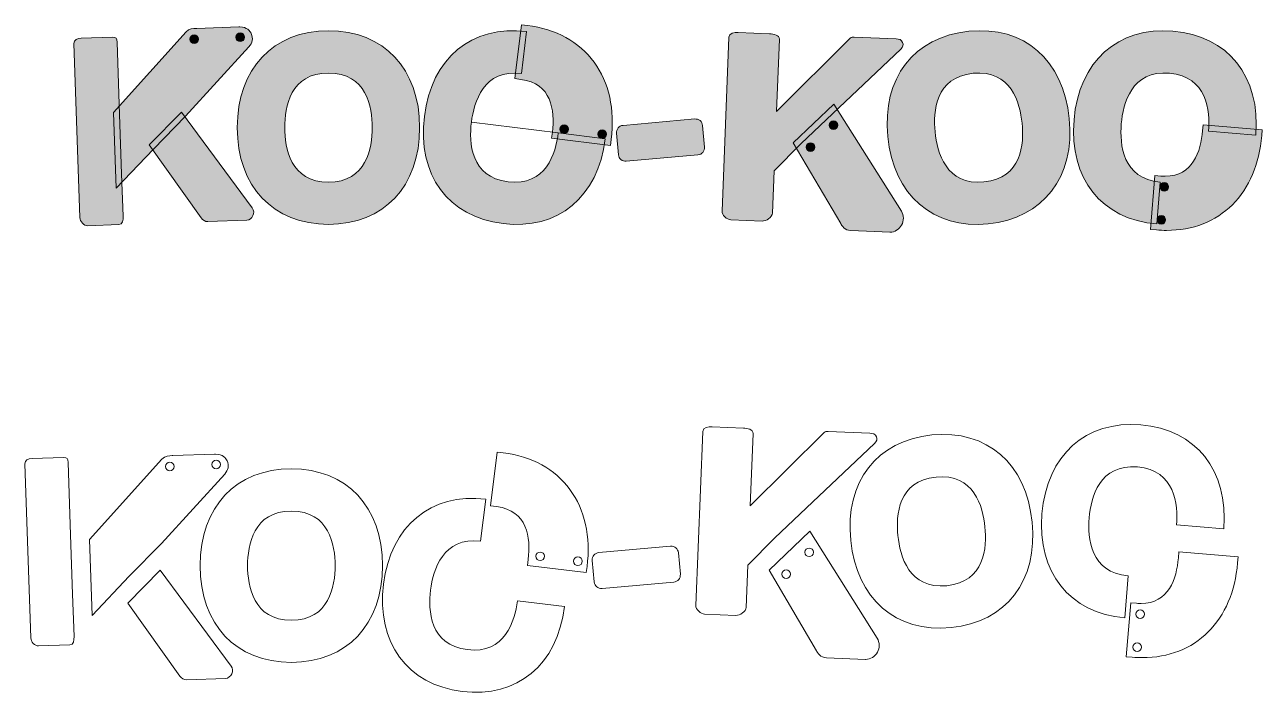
# Model space of a CAD drawing. Header units: inches. Extents: x 26 to 464, y 34 to 272.
import ezdxf

# ---------------------------------------------------------------- set-up
doc = ezdxf.new("R2010")
doc.units = ezdxf.units.IN
doc.header["$MEASUREMENT"] = 0
doc.layers.add('Layer 1', color=7, linetype='Continuous')

# ---------------------------------------------------------------- blocks, each defined once
blk = doc.blocks.new('block 10')
at = {"layer": 'Layer 1', "true_color": 0x795f48}
h = blk.add_hatch(color=37, dxfattribs=at)
h.dxf.hatch_style = 2
edge = h.paths.add_edge_path()
edge.add_spline(control_points=[(-548.65, 236.54), (-548.65, 237.38), (-549.34, 238.07), (-550.18, 238.07), (-551.02, 238.07), (-551.71, 237.38), (-551.71, 236.54), (-551.71, 235.7), (-551.02, 235.02), (-550.18, 235.02), (-549.34, 235.02), (-548.65, 235.7), (-548.65, 236.54)], knot_values=[0, 0, 0, 0, 1, 1, 1, 2, 2, 2, 3, 3, 3, 4, 4, 4, 4], degree=3, periodic=0)
h = blk.add_hatch(color=37, dxfattribs=at)
h.dxf.hatch_style = 2
edge = h.paths.add_edge_path()
edge.add_spline(control_points=[(-532.3, 237.23), (-532.3, 238.07), (-532.98, 238.75), (-533.82, 238.75), (-534.67, 238.75), (-535.35, 238.07), (-535.35, 237.23), (-535.35, 236.38), (-534.67, 235.7), (-533.82, 235.7), (-532.98, 235.7), (-532.3, 236.38), (-532.3, 237.23)], knot_values=[0, 0, 0, 0, 1, 1, 1, 2, 2, 2, 3, 3, 3, 4, 4, 4, 4], degree=3, periodic=0)
h = blk.add_hatch(color=37, dxfattribs=at)
h.dxf.hatch_style = 2
edge = h.paths.add_edge_path()
edge.add_spline(control_points=[(-417.65, 204.77), (-417.65, 205.61), (-418.33, 206.3), (-419.17, 206.3), (-420.01, 206.3), (-420.7, 205.61), (-420.7, 204.77), (-420.7, 203.93), (-420.01, 203.25), (-419.17, 203.25), (-418.33, 203.25), (-417.65, 203.93), (-417.65, 204.77)], knot_values=[0, 0, 0, 0, 1, 1, 1, 2, 2, 2, 3, 3, 3, 4, 4, 4, 4], degree=3, periodic=0)
h = blk.add_hatch(color=37, dxfattribs=at)
h.dxf.hatch_style = 2
edge = h.paths.add_edge_path()
edge.add_spline(control_points=[(-322.4, 206.18), (-322.4, 207.03), (-323.08, 207.71), (-323.92, 207.71), (-324.76, 207.71), (-325.45, 207.03), (-325.45, 206.18), (-325.45, 205.34), (-324.76, 204.66), (-323.92, 204.66), (-323.08, 204.66), (-322.4, 205.34), (-322.4, 206.18)], knot_values=[0, 0, 0, 0, 1, 1, 1, 2, 2, 2, 3, 3, 3, 4, 4, 4, 4], degree=3, periodic=0)
h = blk.add_hatch(color=37, dxfattribs=at)
h.dxf.hatch_style = 2
edge = h.paths.add_edge_path()
edge.add_spline(control_points=[(-404.24, 203.01), (-404.24, 203.85), (-404.92, 204.53), (-405.77, 204.53), (-406.61, 204.53), (-407.29, 203.85), (-407.29, 203.01), (-407.29, 202.16), (-406.61, 201.48), (-405.77, 201.48), (-404.92, 201.48), (-404.24, 202.16), (-404.24, 203.01)], knot_values=[0, 0, 0, 0, 1, 1, 1, 2, 2, 2, 3, 3, 3, 4, 4, 4, 4], degree=3, periodic=0)
h = blk.add_hatch(color=37, dxfattribs=at)
h.dxf.hatch_style = 2
edge = h.paths.add_edge_path()
edge.add_spline(control_points=[(-330.51, 198.42), (-330.51, 199.26), (-331.19, 199.95), (-332.04, 199.95), (-332.88, 199.95), (-333.56, 199.26), (-333.56, 198.42), (-333.56, 197.58), (-332.88, 196.9), (-332.04, 196.9), (-331.19, 196.9), (-330.51, 197.58), (-330.51, 198.42)], knot_values=[0, 0, 0, 0, 1, 1, 1, 2, 2, 2, 3, 3, 3, 4, 4, 4, 4], degree=3, periodic=0)
h = blk.add_hatch(color=37, dxfattribs=at)
h.dxf.hatch_style = 2
edge = h.paths.add_edge_path()
edge.add_spline(control_points=[(-205.27, 184.31), (-205.27, 185.15), (-205.96, 185.83), (-206.8, 185.83), (-207.64, 185.83), (-208.32, 185.15), (-208.32, 184.31), (-208.32, 183.47), (-207.64, 182.78), (-206.8, 182.78), (-205.96, 182.78), (-205.27, 183.47), (-205.27, 184.31)], knot_values=[0, 0, 0, 0, 1, 1, 1, 2, 2, 2, 3, 3, 3, 4, 4, 4, 4], degree=3, periodic=0)
h = blk.add_hatch(color=37, dxfattribs=at)
h.dxf.hatch_style = 2
edge = h.paths.add_edge_path()
edge.add_spline(control_points=[(-206.33, 172.67), (-206.33, 173.51), (-207.01, 174.19), (-207.86, 174.19), (-208.7, 174.19), (-209.38, 173.51), (-209.38, 172.67), (-209.38, 171.83), (-208.7, 171.14), (-207.86, 171.14), (-207.01, 171.14), (-206.33, 171.83), (-206.33, 172.67)], knot_values=[0, 0, 0, 0, 1, 1, 1, 2, 2, 2, 3, 3, 3, 4, 4, 4, 4], degree=3, periodic=0)
at = {"layer": 'Layer 1', "lineweight": 0}
for points in [[(-548.65, 236.54), (-548.65, 237.38), (-549.34, 238.07), (-550.18, 238.07), (-551.02, 238.07), (-551.71, 237.38), (-551.71, 236.54), (-551.71, 235.7), (-551.02, 235.02), (-550.18, 235.02), (-549.34, 235.02), (-548.65, 235.7), (-548.65, 236.54)], [(-532.3, 237.23), (-532.3, 238.07), (-532.98, 238.75), (-533.82, 238.75), (-534.67, 238.75), (-535.35, 238.07), (-535.35, 237.23), (-535.35, 236.38), (-534.67, 235.7), (-533.82, 235.7), (-532.98, 235.7), (-532.3, 236.38), (-532.3, 237.23)], [(-417.65, 204.77), (-417.65, 205.61), (-418.33, 206.3), (-419.17, 206.3), (-420.01, 206.3), (-420.7, 205.61), (-420.7, 204.77), (-420.7, 203.93), (-420.01, 203.25), (-419.17, 203.25), (-418.33, 203.25), (-417.65, 203.93), (-417.65, 204.77)], [(-322.4, 206.18), (-322.4, 207.03), (-323.08, 207.71), (-323.92, 207.71), (-324.76, 207.71), (-325.45, 207.03), (-325.45, 206.18), (-325.45, 205.34), (-324.76, 204.66), (-323.92, 204.66), (-323.08, 204.66), (-322.4, 205.34), (-322.4, 206.18)], [(-404.24, 203.01), (-404.24, 203.85), (-404.92, 204.53), (-405.77, 204.53), (-406.61, 204.53), (-407.29, 203.85), (-407.29, 203.01), (-407.29, 202.16), (-406.61, 201.48), (-405.77, 201.48), (-404.92, 201.48), (-404.24, 202.16), (-404.24, 203.01)], [(-330.51, 198.42), (-330.51, 199.26), (-331.19, 199.95), (-332.04, 199.95), (-332.88, 199.95), (-333.56, 199.26), (-333.56, 198.42), (-333.56, 197.58), (-332.88, 196.9), (-332.04, 196.9), (-331.19, 196.9), (-330.51, 197.58), (-330.51, 198.42)], [(-205.27, 184.31), (-205.27, 185.15), (-205.96, 185.83), (-206.8, 185.83), (-207.64, 185.83), (-208.32, 185.15), (-208.32, 184.31), (-208.32, 183.47), (-207.64, 182.78), (-206.8, 182.78), (-205.96, 182.78), (-205.27, 183.47), (-205.27, 184.31)], [(-206.33, 172.67), (-206.33, 173.51), (-207.01, 174.19), (-207.86, 174.19), (-208.7, 174.19), (-209.38, 173.51), (-209.38, 172.67), (-209.38, 171.83), (-208.7, 171.14), (-207.86, 171.14), (-207.01, 171.14), (-206.33, 171.83), (-206.33, 172.67)]]:
    blk.add_open_spline(points, degree=3, knots=[0, 0, 0, 0, 1, 1, 1, 2, 2, 2, 3, 3, 3, 4, 4, 4, 4], dxfattribs=at)
blk = doc.blocks.new('block 9')
at = {"layer": 'Layer 1', "true_color": 0x795f48}
h = blk.add_hatch(color=37, dxfattribs=at)
h.dxf.hatch_style = 2
edge = h.paths.add_edge_path()
edge.add_spline(control_points=[(-421.29, 203.41), (-422.19, 196.25), (-425.65, 184.49), (-439.02, 186.13), (-452.4, 187.78), (-452.91, 200.02), (-452.04, 207.19), (-451.18, 214.35), (-447.68, 226.08), (-434.32, 224.45), (-434.32, 224.45), (-432.49, 239.29), (-432.49, 239.29), (-451.94, 241.66), (-466.17, 229.88), (-468.69, 209.25), (-471.22, 188.6), (-460.3, 173.73), (-440.85, 171.34), (-421.4, 168.94), (-407.17, 180.75), (-404.64, 201.37), (-404.64, 201.37), (-421.29, 203.41), (-421.29, 203.41)], knot_values=[0, 0, 0, 0, 1, 1, 1, 2, 2, 2, 3, 3, 3, 4, 4, 4, 5, 5, 5, 6, 6, 6, 7, 7, 7, 8, 8, 8, 8], degree=3, periodic=0)
at = {"layer": 'Layer 1', "true_color": 0xd5bc9e}
h = blk.add_hatch(color=9, dxfattribs=at)
h.dxf.hatch_style = 2
edge = h.paths.add_edge_path()
edge.add_spline(control_points=[(-432.23, 241.39), (-432.23, 241.39), (-434.33, 241.65), (-434.33, 241.65), (-434.33, 241.65), (-436.68, 222.61), (-436.68, 222.61), (-436.68, 222.61), (-434.58, 222.35), (-434.58, 222.35), (-423.63, 220.99), (-422.45, 211.44), (-423.39, 203.67), (-423.39, 203.67), (-423.65, 201.57), (-423.65, 201.57), (-423.65, 201.57), (-402.8, 199.02), (-402.8, 199.02), (-402.8, 199.02), (-402.54, 201.11), (-402.54, 201.11), (-401.23, 211.78), (-403.32, 221.22), (-408.61, 228.42), (-413.92, 235.65), (-422.09, 240.14), (-432.23, 241.39)], knot_values=[0, 0, 0, 0, 1, 1, 1, 2, 2, 2, 3, 3, 3, 4, 4, 4, 5, 5, 5, 6, 6, 6, 7, 7, 7, 8, 8, 8, 9, 9, 9, 9], degree=3, periodic=0)
at = {"layer": 'Layer 1', "true_color": 0x795f48}
h = blk.add_hatch(color=37, dxfattribs=at)
h.dxf.hatch_style = 2
edge = h.paths.add_edge_path()
edge.add_spline(control_points=[(-275.94, 239.37), (-295.45, 237.42), (-306.72, 222.79), (-304.65, 202.1), (-302.58, 181.41), (-288.64, 169.3), (-269.14, 171.25), (-249.63, 173.2), (-238.37, 187.83), (-240.43, 208.52), (-242.5, 229.21), (-256.44, 241.32), (-275.94, 239.37)], knot_values=[0, 0, 0, 0, 1, 1, 1, 2, 2, 2, 3, 3, 3, 4, 4, 4, 4], degree=3, periodic=0)
edge = h.paths.add_edge_path()
edge.add_spline(control_points=[(-270.62, 186.08), (-284.03, 184.74), (-287.24, 196.59), (-287.95, 203.77), (-288.67, 210.93), (-287.87, 223.15), (-274.46, 224.49), (-261.05, 225.83), (-257.84, 214.01), (-257.13, 206.85), (-256.41, 199.67), (-257.21, 187.42), (-270.62, 186.08)], knot_values=[0, 0, 0, 0, 1, 1, 1, 2, 2, 2, 3, 3, 3, 4, 4, 4, 4], degree=3, periodic=0)
h = blk.add_hatch(color=37, dxfattribs=at)
h.dxf.hatch_style = 2
edge = h.paths.add_edge_path()
edge.add_spline(control_points=[(-203.75, 239.42), (-223.28, 241.05), (-237.03, 228.71), (-238.76, 208), (-240.5, 187.27), (-228.97, 172.84), (-209.44, 171.21), (-209.44, 171.21), (-208.22, 186.05), (-208.22, 186.05), (-221.63, 187.17), (-222.62, 199.41), (-222.04, 206.6), (-221.42, 213.77), (-218.41, 225.65), (-204.98, 224.52), (-191.57, 223.4), (-190.57, 211.19), (-191.16, 204.03), (-191.16, 204.03), (-174.43, 202.62), (-174.43, 202.62), (-172.7, 223.35), (-184.22, 237.78), (-203.75, 239.42)], knot_values=[0, 0, 0, 0, 1, 1, 1, 2, 2, 2, 3, 3, 3, 4, 4, 4, 5, 5, 5, 6, 6, 6, 7, 7, 7, 8, 8, 8, 8], degree=3, periodic=0)
h = blk.add_hatch(color=37, dxfattribs=at)
h.dxf.hatch_style = 2
edge = h.paths.add_edge_path()
edge.add_spline(control_points=[(-575.81, 188.96), (-575.81, 188.96), (-575.29, 173.99), (-575.29, 173.99), (-575.25, 172.59), (-575.37, 171.03), (-576.77, 170.98), (-576.77, 170.98), (-587.84, 170.6), (-587.84, 170.6), (-589.24, 170.55), (-590.54, 172.05), (-590.59, 173.48), (-590.59, 173.48), (-592.68, 235), (-592.68, 235), (-592.73, 236.41), (-591.51, 236.81), (-590.11, 236.87), (-590.11, 236.87), (-579.04, 237.22), (-579.04, 237.22), (-577.64, 237.27), (-577.44, 236.94), (-577.41, 235.51), (-577.41, 235.51), (-576.52, 209.89), (-576.52, 209.89), (-576.52, 209.89), (-575.81, 188.96), (-575.81, 188.96)], knot_values=[0, 0, 0, 0, 1, 1, 1, 2, 2, 2, 3, 3, 3, 4, 4, 4, 5, 5, 5, 6, 6, 6, 7, 7, 7, 8, 8, 8, 9, 9, 9, 10, 10, 10, 10], degree=3, periodic=0)
at = {"layer": 'Layer 1', "true_color": 0xd5bc9e}
h = blk.add_hatch(color=9, dxfattribs=at)
h.dxf.hatch_style = 2
edge = h.paths.add_edge_path()
edge.add_spline(control_points=[(-529.96, 238.58), (-530.37, 239.44), (-531.43, 240.88), (-533.99, 240.88), (-534.11, 240.88), (-534.23, 240.87), (-534.36, 240.87), (-534.36, 240.87), (-549.16, 240.38), (-549.16, 240.38), (-549.24, 240.38), (-549.32, 240.38), (-549.41, 240.38), (-550.37, 240.36), (-551.97, 240.32), (-552.99, 239.16), (-552.99, 239.16), (-578.66, 210.67), (-578.66, 210.67), (-578.66, 210.67), (-577.75, 183.84), (-577.75, 183.84), (-577.75, 183.84), (-564.57, 197.71), (-564.57, 197.71), (-564.57, 197.71), (-553.16, 209.3), (-553.16, 209.3), (-553.16, 209.3), (-530.76, 233.87), (-530.76, 233.87), (-529.49, 235.28), (-529.21, 236.85), (-529.93, 238.52), (-529.93, 238.52), (-529.96, 238.58), (-529.96, 238.58)], knot_values=[0, 0, 0, 0, 1, 1, 1, 2, 2, 2, 3, 3, 3, 4, 4, 4, 5, 5, 5, 6, 6, 6, 7, 7, 7, 8, 8, 8, 9, 9, 9, 10, 10, 10, 11, 11, 11, 12, 12, 12, 12], degree=3, periodic=0)
at = {"layer": 'Layer 1', "true_color": 0x795f48}
h = blk.add_hatch(color=37, dxfattribs=at)
h.dxf.hatch_style = 2
edge = h.paths.add_edge_path()
edge.add_spline(control_points=[(-502.61, 239.54), (-522.22, 239.54), (-534.88, 226.1), (-534.88, 205.31), (-534.88, 184.51), (-522.22, 171.08), (-502.61, 171.08), (-483.01, 171.08), (-470.35, 184.51), (-470.35, 205.31), (-470.35, 226.1), (-483.01, 239.54), (-502.61, 239.54)], knot_values=[0, 0, 0, 0, 1, 1, 1, 2, 2, 2, 3, 3, 3, 4, 4, 4, 4], degree=3, periodic=0)
edge = h.paths.add_edge_path()
edge.add_spline(control_points=[(-502.61, 185.98), (-516.09, 185.98), (-518.11, 198.09), (-518.11, 205.31), (-518.11, 212.51), (-516.09, 224.59), (-502.61, 224.59), (-489.14, 224.59), (-487.13, 212.51), (-487.13, 205.31), (-487.13, 198.09), (-489.14, 185.98), (-502.61, 185.98)], knot_values=[0, 0, 0, 0, 1, 1, 1, 2, 2, 2, 3, 3, 3, 4, 4, 4, 4], degree=3, periodic=0)
h = blk.add_hatch(color=37, dxfattribs=at)
h.dxf.hatch_style = 2
edge = h.paths.add_edge_path()
edge.add_spline(control_points=[(-300.08, 233.07), (-300.08, 233.07), (-324.15, 210.3), (-324.15, 210.3), (-324.15, 210.3), (-335.44, 199.54), (-335.44, 199.54), (-335.44, 199.54), (-344.91, 190), (-344.91, 190), (-344.91, 190), (-345.52, 175.06), (-345.52, 175.06), (-345.57, 173.63), (-347.76, 172.18), (-349.16, 172.23), (-349.16, 172.23), (-360.23, 172.69), (-360.23, 172.69), (-361.63, 172.74), (-363.42, 174.35), (-363.34, 175.77), (-363.34, 175.77), (-360.89, 237.3), (-360.89, 237.3), (-360.84, 238.7), (-358.98, 238.98), (-357.58, 238.9), (-357.58, 238.9), (-346.51, 238.47), (-346.51, 238.47), (-345.11, 238.42), (-342.99, 237.99), (-343.04, 236.58), (-343.04, 236.58), (-344.09, 210.96), (-344.09, 210.96), (-344.09, 210.96), (-317.95, 236.92), (-317.95, 236.92), (-317.44, 237.43), (-317.27, 237.3), (-316.55, 237.27), (-316.55, 237.27), (-301.76, 236.69), (-301.76, 236.69), (-300.72, 236.64), (-299.8, 236.38), (-299.44, 235.44), (-299.09, 234.47), (-299.32, 233.78), (-300.08, 233.07)], knot_values=[0, 0, 0, 0, 1, 1, 1, 2, 2, 2, 3, 3, 3, 4, 4, 4, 5, 5, 5, 6, 6, 6, 7, 7, 7, 8, 8, 8, 9, 9, 9, 10, 10, 10, 11, 11, 11, 12, 12, 12, 13, 13, 13, 14, 14, 14, 15, 15, 15, 16, 16, 16, 17, 17, 17, 17], degree=3, periodic=0)
h = blk.add_hatch(color=37, dxfattribs=at)
h.dxf.hatch_style = 2
edge = h.paths.add_edge_path()
edge.add_spline(control_points=[(-529.33, 174.17), (-529.76, 173.3), (-530.6, 172.56), (-531.54, 172.51), (-531.54, 172.51), (-545.31, 172.05), (-545.31, 172.05), (-546.15, 172.03), (-547.22, 172.61), (-547.71, 173.33), (-547.71, 173.33), (-566.09, 199.18), (-566.09, 199.18), (-566.09, 199.18), (-554.67, 210.78), (-554.67, 210.78), (-554.67, 210.78), (-529.58, 176.9), (-529.58, 176.9), (-529.02, 176.13), (-528.92, 175.01), (-529.33, 174.17)], knot_values=[0, 0, 0, 0, 1, 1, 1, 2, 2, 2, 3, 3, 3, 4, 4, 4, 5, 5, 5, 6, 6, 6, 7, 7, 7, 7], degree=3, periodic=0)
at = {"layer": 'Layer 1', "true_color": 0xd5bc9e}
h = blk.add_hatch(color=9, dxfattribs=at)
h.dxf.hatch_style = 2
edge = h.paths.add_edge_path()
edge.add_spline(control_points=[(-323.74, 213.61), (-323.74, 213.61), (-338.12, 199.91), (-338.12, 199.91), (-338.12, 199.91), (-321.33, 171.34), (-321.33, 171.34), (-320.99, 170.74), (-319.92, 168.93), (-317.76, 168.87), (-317.76, 168.87), (-303.99, 168.3), (-303.99, 168.3), (-303.99, 168.3), (-303.88, 168.3), (-303.88, 168.3), (-302.26, 168.3), (-300.65, 169.3), (-299.78, 170.84), (-298.91, 172.32), (-298.95, 174.29), (-299.87, 175.78), (-299.87, 175.78), (-323.74, 213.61), (-323.74, 213.61)], knot_values=[0, 0, 0, 0, 1, 1, 1, 2, 2, 2, 3, 3, 3, 4, 4, 4, 5, 5, 5, 6, 6, 6, 7, 7, 7, 8, 8, 8, 8], degree=3, periodic=0)
at = {"layer": 'Layer 1', "true_color": 0x795f48}
h = blk.add_hatch(color=37, dxfattribs=at)
h.dxf.hatch_style = 2
edge = h.paths.add_edge_path()
edge.add_spline(control_points=[(-370.21, 206.03), (-370.34, 207.43), (-371.58, 208.47), (-372.98, 208.34), (-372.98, 208.34), (-398.37, 206.08), (-398.37, 206.08), (-399.78, 205.96), (-400.81, 204.72), (-400.69, 203.32), (-400.69, 203.32), (-400.01, 195.7), (-400.01, 195.7), (-399.89, 194.3), (-398.65, 193.26), (-397.25, 193.39), (-397.25, 193.39), (-371.85, 195.64), (-371.85, 195.64), (-370.45, 195.77), (-369.41, 197), (-369.54, 198.41), (-369.54, 198.41), (-370.21, 206.03), (-370.21, 206.03)], knot_values=[0, 0, 0, 0, 1, 1, 1, 2, 2, 2, 3, 3, 3, 4, 4, 4, 5, 5, 5, 6, 6, 6, 7, 7, 7, 8, 8, 8, 8], degree=3, periodic=0)
at = {"layer": 'Layer 1', "true_color": 0xd5bc9e}
h = blk.add_hatch(color=9, dxfattribs=at)
h.dxf.hatch_style = 2
edge = h.paths.add_edge_path()
edge.add_spline(control_points=[(-193.27, 204.21), (-193.89, 196.85), (-196.69, 188.09), (-206.49, 188.09), (-206.99, 188.09), (-207.51, 188.11), (-208.04, 188.16), (-208.04, 188.16), (-210.15, 188.34), (-210.15, 188.34), (-210.15, 188.34), (-211.72, 169.28), (-211.72, 169.28), (-211.72, 169.28), (-209.62, 169.1), (-209.62, 169.1), (-208.4, 169), (-207.18, 168.95), (-205.99, 168.95), (-196.72, 168.95), (-188.67, 172.09), (-182.7, 178.04), (-176.75, 183.96), (-173.16, 192.4), (-172.32, 202.45), (-172.32, 202.45), (-172.15, 204.55), (-172.15, 204.55), (-172.15, 204.55), (-193.09, 206.31), (-193.09, 206.31), (-193.09, 206.31), (-193.27, 204.21), (-193.27, 204.21)], knot_values=[0, 0, 0, 0, 1, 1, 1, 2, 2, 2, 3, 3, 3, 4, 4, 4, 5, 5, 5, 6, 6, 6, 7, 7, 7, 8, 8, 8, 9, 9, 9, 10, 10, 10, 11, 11, 11, 11], degree=3, periodic=0)
at = {"layer": 'Layer 1', "lineweight": 0}
blk.add_lwpolyline([(-421.29, 203.41), (-452.04, 207.21)], dxfattribs=at)
for points, knots in [([(-421.29, 203.41), (-422.19, 196.25), (-425.65, 184.49), (-439.02, 186.13), (-452.4, 187.78), (-452.91, 200.02), (-452.04, 207.19), (-451.18, 214.35), (-447.68, 226.08), (-434.32, 224.45), (-434.32, 224.45), (-432.49, 239.29), (-432.49, 239.29), (-451.94, 241.66), (-466.17, 229.88), (-468.69, 209.25), (-471.22, 188.6), (-460.3, 173.73), (-440.85, 171.34), (-421.4, 168.94), (-407.17, 180.75), (-404.64, 201.37), (-404.64, 201.37), (-421.29, 203.41), (-421.29, 203.41)], [0, 0, 0, 0, 1, 1, 1, 2, 2, 2, 3, 3, 3, 4, 4, 4, 5, 5, 5, 6, 6, 6, 7, 7, 7, 8, 8, 8, 8]), ([(-432.23, 241.39), (-432.23, 241.39), (-434.33, 241.65), (-434.33, 241.65), (-434.33, 241.65), (-436.68, 222.61), (-436.68, 222.61), (-436.68, 222.61), (-434.58, 222.35), (-434.58, 222.35), (-423.63, 220.99), (-422.45, 211.44), (-423.39, 203.67), (-423.39, 203.67), (-423.65, 201.57), (-423.65, 201.57), (-423.65, 201.57), (-402.8, 199.02), (-402.8, 199.02), (-402.8, 199.02), (-402.54, 201.11), (-402.54, 201.11), (-401.23, 211.78), (-403.32, 221.22), (-408.61, 228.42), (-413.92, 235.65), (-422.09, 240.14), (-432.23, 241.39)], [0, 0, 0, 0, 1, 1, 1, 2, 2, 2, 3, 3, 3, 4, 4, 4, 5, 5, 5, 6, 6, 6, 7, 7, 7, 8, 8, 8, 9, 9, 9, 9]), ([(-275.94, 239.37), (-295.45, 237.42), (-306.72, 222.79), (-304.65, 202.1), (-302.58, 181.41), (-288.64, 169.3), (-269.14, 171.25), (-249.63, 173.2), (-238.37, 187.83), (-240.43, 208.52), (-242.5, 229.21), (-256.44, 241.32), (-275.94, 239.37)], [0, 0, 0, 0, 1, 1, 1, 2, 2, 2, 3, 3, 3, 4, 4, 4, 4]), ([(-203.75, 239.42), (-223.28, 241.05), (-237.03, 228.71), (-238.76, 208), (-240.5, 187.27), (-228.97, 172.84), (-209.44, 171.21), (-209.44, 171.21), (-208.22, 186.05), (-208.22, 186.05), (-221.63, 187.17), (-222.62, 199.41), (-222.04, 206.6), (-221.42, 213.77), (-218.41, 225.65), (-204.98, 224.52), (-191.57, 223.4), (-190.57, 211.19), (-191.16, 204.03), (-191.16, 204.03), (-174.43, 202.62), (-174.43, 202.62), (-172.7, 223.35), (-184.22, 237.78), (-203.75, 239.42)], [0, 0, 0, 0, 1, 1, 1, 2, 2, 2, 3, 3, 3, 4, 4, 4, 5, 5, 5, 6, 6, 6, 7, 7, 7, 8, 8, 8, 8]), ([(-575.81, 188.96), (-575.81, 188.96), (-575.29, 173.99), (-575.29, 173.99), (-575.25, 172.59), (-575.37, 171.03), (-576.77, 170.98), (-576.77, 170.98), (-587.84, 170.6), (-587.84, 170.6), (-589.24, 170.55), (-590.54, 172.05), (-590.59, 173.48), (-590.59, 173.48), (-592.68, 235), (-592.68, 235), (-592.73, 236.41), (-591.51, 236.81), (-590.11, 236.87), (-590.11, 236.87), (-579.04, 237.22), (-579.04, 237.22), (-577.64, 237.27), (-577.44, 236.94), (-577.41, 235.51), (-577.41, 235.51), (-576.52, 209.89), (-576.52, 209.89), (-576.52, 209.89), (-575.81, 188.96), (-575.81, 188.96)], [0, 0, 0, 0, 1, 1, 1, 2, 2, 2, 3, 3, 3, 4, 4, 4, 5, 5, 5, 6, 6, 6, 7, 7, 7, 8, 8, 8, 9, 9, 9, 10, 10, 10, 10]), ([(-529.96, 238.58), (-530.37, 239.44), (-531.43, 240.88), (-533.99, 240.88), (-534.11, 240.88), (-534.23, 240.87), (-534.36, 240.87), (-534.36, 240.87), (-549.16, 240.38), (-549.16, 240.38), (-549.24, 240.38), (-549.32, 240.38), (-549.41, 240.38), (-550.37, 240.36), (-551.97, 240.32), (-552.99, 239.16), (-552.99, 239.16), (-578.66, 210.67), (-578.66, 210.67), (-578.66, 210.67), (-577.75, 183.84), (-577.75, 183.84), (-577.75, 183.84), (-564.57, 197.71), (-564.57, 197.71), (-564.57, 197.71), (-553.16, 209.3), (-553.16, 209.3), (-553.16, 209.3), (-530.76, 233.87), (-530.76, 233.87), (-529.49, 235.28), (-529.21, 236.85), (-529.93, 238.52), (-529.93, 238.52), (-529.96, 238.58), (-529.96, 238.58)], [0, 0, 0, 0, 1, 1, 1, 2, 2, 2, 3, 3, 3, 4, 4, 4, 5, 5, 5, 6, 6, 6, 7, 7, 7, 8, 8, 8, 9, 9, 9, 10, 10, 10, 11, 11, 11, 12, 12, 12, 12]), ([(-502.61, 239.54), (-522.22, 239.54), (-534.88, 226.1), (-534.88, 205.31), (-534.88, 184.51), (-522.22, 171.08), (-502.61, 171.08), (-483.01, 171.08), (-470.35, 184.51), (-470.35, 205.31), (-470.35, 226.1), (-483.01, 239.54), (-502.61, 239.54)], [0, 0, 0, 0, 1, 1, 1, 2, 2, 2, 3, 3, 3, 4, 4, 4, 4]), ([(-300.08, 233.07), (-300.08, 233.07), (-324.15, 210.3), (-324.15, 210.3), (-324.15, 210.3), (-335.44, 199.54), (-335.44, 199.54), (-335.44, 199.54), (-344.91, 190), (-344.91, 190), (-344.91, 190), (-345.52, 175.06), (-345.52, 175.06), (-345.57, 173.63), (-347.76, 172.18), (-349.16, 172.23), (-349.16, 172.23), (-360.23, 172.69), (-360.23, 172.69), (-361.63, 172.74), (-363.42, 174.35), (-363.34, 175.77), (-363.34, 175.77), (-360.89, 237.3), (-360.89, 237.3), (-360.84, 238.7), (-358.98, 238.98), (-357.58, 238.9), (-357.58, 238.9), (-346.51, 238.47), (-346.51, 238.47), (-345.11, 238.42), (-342.99, 237.99), (-343.04, 236.58), (-343.04, 236.58), (-344.09, 210.96), (-344.09, 210.96), (-344.09, 210.96), (-317.95, 236.92), (-317.95, 236.92), (-317.44, 237.43), (-317.27, 237.3), (-316.55, 237.27), (-316.55, 237.27), (-301.76, 236.69), (-301.76, 236.69), (-300.72, 236.64), (-299.8, 236.38), (-299.44, 235.44), (-299.09, 234.47), (-299.32, 233.78), (-300.08, 233.07)], [0, 0, 0, 0, 1, 1, 1, 2, 2, 2, 3, 3, 3, 4, 4, 4, 5, 5, 5, 6, 6, 6, 7, 7, 7, 8, 8, 8, 9, 9, 9, 10, 10, 10, 11, 11, 11, 12, 12, 12, 13, 13, 13, 14, 14, 14, 15, 15, 15, 16, 16, 16, 17, 17, 17, 17]), ([(-502.61, 185.98), (-516.09, 185.98), (-518.11, 198.09), (-518.11, 205.31), (-518.11, 212.51), (-516.09, 224.59), (-502.61, 224.59), (-489.14, 224.59), (-487.13, 212.51), (-487.13, 205.31), (-487.13, 198.09), (-489.14, 185.98), (-502.61, 185.98)], [0, 0, 0, 0, 1, 1, 1, 2, 2, 2, 3, 3, 3, 4, 4, 4, 4]), ([(-270.62, 186.08), (-284.03, 184.74), (-287.24, 196.59), (-287.95, 203.77), (-288.67, 210.93), (-287.87, 223.15), (-274.46, 224.49), (-261.05, 225.83), (-257.84, 214.01), (-257.13, 206.85), (-256.41, 199.67), (-257.21, 187.42), (-270.62, 186.08)], [0, 0, 0, 0, 1, 1, 1, 2, 2, 2, 3, 3, 3, 4, 4, 4, 4]), ([(-529.33, 174.17), (-529.76, 173.3), (-530.6, 172.56), (-531.54, 172.51), (-531.54, 172.51), (-545.31, 172.05), (-545.31, 172.05), (-546.15, 172.03), (-547.22, 172.61), (-547.71, 173.33), (-547.71, 173.33), (-566.09, 199.18), (-566.09, 199.18), (-566.09, 199.18), (-554.67, 210.78), (-554.67, 210.78), (-554.67, 210.78), (-529.58, 176.9), (-529.58, 176.9), (-529.02, 176.13), (-528.92, 175.01), (-529.33, 174.17)], [0, 0, 0, 0, 1, 1, 1, 2, 2, 2, 3, 3, 3, 4, 4, 4, 5, 5, 5, 6, 6, 6, 7, 7, 7, 7]), ([(-323.74, 213.61), (-323.74, 213.61), (-338.12, 199.91), (-338.12, 199.91), (-338.12, 199.91), (-321.33, 171.34), (-321.33, 171.34), (-320.99, 170.74), (-319.92, 168.93), (-317.76, 168.87), (-317.76, 168.87), (-303.99, 168.3), (-303.99, 168.3), (-303.99, 168.3), (-303.88, 168.3), (-303.88, 168.3), (-302.26, 168.3), (-300.65, 169.3), (-299.78, 170.84), (-298.91, 172.32), (-298.95, 174.29), (-299.87, 175.78), (-299.87, 175.78), (-323.74, 213.61), (-323.74, 213.61)], [0, 0, 0, 0, 1, 1, 1, 2, 2, 2, 3, 3, 3, 4, 4, 4, 5, 5, 5, 6, 6, 6, 7, 7, 7, 8, 8, 8, 8]), ([(-370.21, 206.03), (-370.34, 207.43), (-371.58, 208.47), (-372.98, 208.34), (-372.98, 208.34), (-398.37, 206.08), (-398.37, 206.08), (-399.78, 205.96), (-400.81, 204.72), (-400.69, 203.32), (-400.69, 203.32), (-400.01, 195.7), (-400.01, 195.7), (-399.89, 194.3), (-398.65, 193.26), (-397.25, 193.39), (-397.25, 193.39), (-371.85, 195.64), (-371.85, 195.64), (-370.45, 195.77), (-369.41, 197), (-369.54, 198.41), (-369.54, 198.41), (-370.21, 206.03), (-370.21, 206.03)], [0, 0, 0, 0, 1, 1, 1, 2, 2, 2, 3, 3, 3, 4, 4, 4, 5, 5, 5, 6, 6, 6, 7, 7, 7, 8, 8, 8, 8]), ([(-193.27, 204.21), (-193.89, 196.85), (-196.69, 188.09), (-206.49, 188.09), (-206.99, 188.09), (-207.51, 188.11), (-208.04, 188.16), (-208.04, 188.16), (-210.15, 188.34), (-210.15, 188.34), (-210.15, 188.34), (-211.72, 169.28), (-211.72, 169.28), (-211.72, 169.28), (-209.62, 169.1), (-209.62, 169.1), (-208.4, 169), (-207.18, 168.95), (-205.99, 168.95), (-196.72, 168.95), (-188.67, 172.09), (-182.7, 178.04), (-176.75, 183.96), (-173.16, 192.4), (-172.32, 202.45), (-172.32, 202.45), (-172.15, 204.55), (-172.15, 204.55), (-172.15, 204.55), (-193.09, 206.31), (-193.09, 206.31), (-193.09, 206.31), (-193.27, 204.21), (-193.27, 204.21)], [0, 0, 0, 0, 1, 1, 1, 2, 2, 2, 3, 3, 3, 4, 4, 4, 5, 5, 5, 6, 6, 6, 7, 7, 7, 8, 8, 8, 9, 9, 9, 10, 10, 10, 11, 11, 11, 11])]:
    blk.add_open_spline(points, degree=3, knots=knots, dxfattribs=at)
at = {"layer": 'Layer 1'}
blk.add_blockref('block 10', (0, 0), dxfattribs=at)

msp = doc.modelspace()

# ---------------------------------------------------------------- linework, layer by layer
at = {"layer": 'Layer 1', "lineweight": 0}
for points, knots in [([(420.68, 130.39), (401.15, 132.02), (387.41, 119.68), (385.68, 98.98), (383.94, 78.25), (395.47, 63.82), (415, 62.19), (415, 62.19), (416.22, 77.02), (416.22, 77.02), (402.81, 78.15), (401.82, 90.39), (402.4, 97.57), (403.02, 104.74), (406.02, 116.62), (419.46, 115.5), (432.87, 114.38), (433.87, 102.16), (433.28, 95), (433.28, 95), (450.01, 93.6), (450.01, 93.6), (451.74, 114.33), (440.22, 128.76), (420.68, 130.39)], [0, 0, 0, 0, 1, 1, 1, 2, 2, 2, 3, 3, 3, 4, 4, 4, 5, 5, 5, 6, 6, 6, 7, 7, 7, 8, 8, 8, 8]), ([(326.44, 123.85), (326.44, 123.85), (302.37, 101.08), (302.37, 101.08), (302.37, 101.08), (291.07, 90.32), (291.07, 90.32), (291.07, 90.32), (281.61, 80.79), (281.61, 80.79), (281.61, 80.79), (281, 65.85), (281, 65.85), (280.95, 64.42), (278.76, 62.97), (277.35, 63.02), (277.35, 63.02), (266.29, 63.48), (266.29, 63.48), (264.89, 63.53), (263.1, 65.13), (263.18, 66.56), (263.18, 66.56), (265.63, 128.09), (265.63, 128.09), (265.68, 129.49), (267.54, 129.77), (268.94, 129.69), (268.94, 129.69), (280.01, 129.26), (280.01, 129.26), (281.41, 129.21), (283.52, 128.77), (283.47, 127.37), (283.47, 127.37), (282.43, 101.75), (282.43, 101.75), (282.43, 101.75), (308.56, 127.7), (308.56, 127.7), (309.07, 128.21), (309.25, 128.09), (309.97, 128.06), (309.97, 128.06), (324.75, 127.47), (324.75, 127.47), (325.8, 127.42), (326.72, 127.17), (327.07, 126.22), (327.43, 125.26), (327.2, 124.57), (326.44, 123.85)], [0, 0, 0, 0, 1, 1, 1, 2, 2, 2, 3, 3, 3, 4, 4, 4, 5, 5, 5, 6, 6, 6, 7, 7, 7, 8, 8, 8, 9, 9, 9, 10, 10, 10, 11, 11, 11, 12, 12, 12, 13, 13, 13, 14, 14, 14, 15, 15, 15, 16, 16, 16, 17, 17, 17, 17]), ([(346.69, 126.82), (327.19, 124.87), (315.92, 110.24), (317.99, 89.55), (320.06, 68.86), (334, 56.75), (353.5, 58.7), (373, 60.65), (384.27, 75.28), (382.2, 95.97), (380.14, 116.66), (366.2, 128.77), (346.69, 126.82)], [0, 0, 0, 0, 1, 1, 1, 2, 2, 2, 3, 3, 3, 4, 4, 4, 4]), ([(42.6, 70.57), (42.6, 70.57), (43.11, 55.6), (43.11, 55.6), (43.16, 54.2), (43.03, 52.65), (41.63, 52.59), (41.63, 52.59), (30.56, 52.21), (30.56, 52.21), (29.16, 52.16), (27.86, 53.67), (27.81, 55.09), (27.81, 55.09), (25.72, 116.62), (25.72, 116.62), (25.67, 118.02), (26.89, 118.43), (28.29, 118.48), (28.29, 118.48), (39.36, 118.84), (39.36, 118.84), (40.76, 118.89), (40.97, 118.56), (40.99, 117.13), (40.99, 117.13), (41.88, 91.5), (41.88, 91.5), (41.88, 91.5), (42.6, 70.57), (42.6, 70.57)], [0, 0, 0, 0, 1, 1, 1, 2, 2, 2, 3, 3, 3, 4, 4, 4, 5, 5, 5, 6, 6, 6, 7, 7, 7, 8, 8, 8, 9, 9, 9, 10, 10, 10, 10]), ([(97.26, 117.73), (96.86, 118.58), (95.8, 120.02), (93.23, 120.02), (93.11, 120.02), (92.99, 120.02), (92.87, 120.01), (92.87, 120.01), (78.06, 119.53), (78.06, 119.53), (77.99, 119.52), (77.9, 119.52), (77.81, 119.52), (76.85, 119.5), (75.25, 119.47), (74.23, 118.31), (74.23, 118.31), (48.56, 89.82), (48.56, 89.82), (48.56, 89.82), (49.48, 62.98), (49.48, 62.98), (49.48, 62.98), (62.65, 76.85), (62.65, 76.85), (62.65, 76.85), (74.06, 88.44), (74.06, 88.44), (74.06, 88.44), (96.46, 113.01), (96.46, 113.01), (97.74, 114.43), (98.01, 115.99), (97.29, 117.67), (97.29, 117.67), (97.26, 117.73), (97.26, 117.73)], [0, 0, 0, 0, 1, 1, 1, 2, 2, 2, 3, 3, 3, 4, 4, 4, 5, 5, 5, 6, 6, 6, 7, 7, 7, 8, 8, 8, 9, 9, 9, 10, 10, 10, 11, 11, 11, 12, 12, 12, 12]), ([(195, 120.53), (195, 120.53), (192.9, 120.79), (192.9, 120.79), (192.9, 120.79), (190.54, 101.75), (190.54, 101.75), (190.54, 101.75), (192.64, 101.49), (192.64, 101.49), (203.59, 100.14), (204.77, 90.59), (203.83, 82.81), (203.83, 82.81), (203.58, 80.71), (203.58, 80.71), (203.58, 80.71), (224.42, 78.16), (224.42, 78.16), (224.42, 78.16), (224.68, 80.26), (224.68, 80.26), (226, 90.92), (223.9, 100.37), (218.62, 107.56), (213.3, 114.8), (205.13, 119.28), (195, 120.53)], [0, 0, 0, 0, 1, 1, 1, 2, 2, 2, 3, 3, 3, 4, 4, 4, 5, 5, 5, 6, 6, 6, 7, 7, 7, 8, 8, 8, 9, 9, 9, 9]), ([(78.57, 115.69), (78.57, 116.53), (77.89, 117.21), (77.04, 117.21), (76.2, 117.21), (75.52, 116.53), (75.52, 115.69), (75.52, 114.84), (76.2, 114.16), (77.04, 114.16), (77.89, 114.16), (78.57, 114.84), (78.57, 115.69)], [0, 0, 0, 0, 1, 1, 1, 2, 2, 2, 3, 3, 3, 4, 4, 4, 4]), ([(120.02, 114.86), (100.42, 114.86), (87.75, 101.42), (87.75, 80.63), (87.75, 59.83), (100.42, 46.4), (120.02, 46.4), (139.62, 46.4), (152.29, 59.83), (152.29, 80.63), (152.29, 101.42), (139.62, 114.86), (120.02, 114.86)], [0, 0, 0, 0, 1, 1, 1, 2, 2, 2, 3, 3, 3, 4, 4, 4, 4]), ([(94.92, 116.37), (94.92, 117.21), (94.24, 117.9), (93.4, 117.9), (92.56, 117.9), (91.87, 117.21), (91.87, 116.37), (91.87, 115.53), (92.56, 114.85), (93.4, 114.85), (94.24, 114.85), (94.92, 115.53), (94.92, 116.37)], [0, 0, 0, 0, 1, 1, 1, 2, 2, 2, 3, 3, 3, 4, 4, 4, 4]), ([(352.02, 73.53), (338.61, 72.19), (335.4, 84.04), (334.68, 91.22), (333.97, 98.38), (334.77, 110.6), (348.18, 111.94), (361.59, 113.28), (364.79, 101.46), (365.51, 94.3), (366.23, 87.12), (365.43, 74.87), (352.02, 73.53)], [0, 0, 0, 0, 1, 1, 1, 2, 2, 2, 3, 3, 3, 4, 4, 4, 4]), ([(200.05, 68.21), (199.15, 61.04), (195.68, 49.29), (182.32, 50.92), (168.94, 52.58), (168.43, 64.81), (169.3, 71.98), (170.16, 79.14), (173.66, 90.87), (187.02, 89.24), (187.02, 89.24), (188.85, 104.08), (188.85, 104.08), (169.4, 106.45), (155.17, 94.67), (152.65, 74.05), (150.12, 53.39), (161.03, 38.53), (180.49, 36.13), (199.94, 33.73), (214.17, 45.54), (216.69, 66.17), (216.69, 66.17), (200.05, 68.21), (200.05, 68.21)], [0, 0, 0, 0, 1, 1, 1, 2, 2, 2, 3, 3, 3, 4, 4, 4, 5, 5, 5, 6, 6, 6, 7, 7, 7, 8, 8, 8, 8]), ([(120.02, 61.3), (106.54, 61.3), (104.53, 73.41), (104.53, 80.63), (104.53, 87.83), (106.54, 99.91), (120.02, 99.91), (133.5, 99.91), (135.51, 87.83), (135.51, 80.63), (135.51, 73.41), (133.5, 61.3), (120.02, 61.3)], [0, 0, 0, 0, 1, 1, 1, 2, 2, 2, 3, 3, 3, 4, 4, 4, 4]), ([(303.48, 92.76), (303.48, 92.76), (289.1, 79.06), (289.1, 79.06), (289.1, 79.06), (305.89, 50.48), (305.89, 50.48), (306.24, 49.89), (307.3, 48.07), (309.46, 48.01), (309.46, 48.01), (323.23, 47.45), (323.23, 47.45), (323.23, 47.45), (323.34, 47.45), (323.34, 47.45), (324.96, 47.45), (326.57, 48.44), (327.45, 49.99), (328.31, 51.46), (328.28, 53.44), (327.35, 54.93), (327.35, 54.93), (303.48, 92.76), (303.48, 92.76)], [0, 0, 0, 0, 1, 1, 1, 2, 2, 2, 3, 3, 3, 4, 4, 4, 5, 5, 5, 6, 6, 6, 7, 7, 7, 8, 8, 8, 8]), ([(257.01, 85.17), (256.89, 86.58), (255.65, 87.61), (254.25, 87.49), (254.25, 87.49), (228.85, 85.23), (228.85, 85.23), (227.44, 85.11), (226.41, 83.87), (226.53, 82.46), (226.53, 82.46), (227.21, 74.84), (227.21, 74.84), (227.33, 73.44), (228.57, 72.41), (229.97, 72.53), (229.97, 72.53), (255.37, 74.79), (255.37, 74.79), (256.78, 74.91), (257.81, 76.15), (257.69, 77.55), (257.69, 77.55), (257.01, 85.17), (257.01, 85.17)], [0, 0, 0, 0, 1, 1, 1, 2, 2, 2, 3, 3, 3, 4, 4, 4, 5, 5, 5, 6, 6, 6, 7, 7, 7, 8, 8, 8, 8]), ([(209.58, 83.92), (209.58, 84.76), (208.9, 85.44), (208.05, 85.44), (207.21, 85.44), (206.53, 84.76), (206.53, 83.92), (206.53, 83.07), (207.21, 82.39), (208.05, 82.39), (208.9, 82.39), (209.58, 83.07), (209.58, 83.92)], [0, 0, 0, 0, 1, 1, 1, 2, 2, 2, 3, 3, 3, 4, 4, 4, 4]), ([(222.98, 82.15), (222.98, 82.99), (222.3, 83.68), (221.46, 83.68), (220.62, 83.68), (219.93, 82.99), (219.93, 82.15), (219.93, 81.31), (220.62, 80.63), (221.46, 80.63), (222.3, 80.63), (222.98, 81.31), (222.98, 82.15)], [0, 0, 0, 0, 1, 1, 1, 2, 2, 2, 3, 3, 3, 4, 4, 4, 4]), ([(304.83, 85.33), (304.83, 86.17), (304.15, 86.85), (303.3, 86.85), (302.46, 86.85), (301.78, 86.17), (301.78, 85.33), (301.78, 84.48), (302.46, 83.8), (303.3, 83.8), (304.15, 83.8), (304.83, 84.48), (304.83, 85.33)], [0, 0, 0, 0, 1, 1, 1, 2, 2, 2, 3, 3, 3, 4, 4, 4, 4]), ([(433.96, 83.35), (433.33, 76), (430.53, 67.24), (420.74, 67.24), (420.24, 67.24), (419.71, 67.26), (419.18, 67.3), (419.18, 67.3), (417.07, 67.48), (417.07, 67.48), (417.07, 67.48), (415.5, 48.42), (415.5, 48.42), (415.5, 48.42), (417.61, 48.25), (417.61, 48.25), (418.82, 48.14), (420.04, 48.09), (421.23, 48.09), (430.5, 48.09), (438.56, 51.23), (444.53, 57.18), (450.47, 63.1), (454.06, 71.54), (454.9, 81.59), (454.9, 81.59), (455.08, 83.7), (455.08, 83.7), (455.08, 83.7), (434.14, 85.46), (434.14, 85.46), (434.14, 85.46), (433.96, 83.35), (433.96, 83.35)], [0, 0, 0, 0, 1, 1, 1, 2, 2, 2, 3, 3, 3, 4, 4, 4, 5, 5, 5, 6, 6, 6, 7, 7, 7, 8, 8, 8, 9, 9, 9, 10, 10, 10, 11, 11, 11, 11]), ([(98.96, 42.38), (98.52, 41.51), (97.68, 40.77), (96.74, 40.72), (96.74, 40.72), (82.97, 40.26), (82.97, 40.26), (82.13, 40.23), (81.06, 40.82), (80.58, 41.54), (80.58, 41.54), (62.19, 67.39), (62.19, 67.39), (62.19, 67.39), (73.61, 78.99), (73.61, 78.99), (73.61, 78.99), (98.7, 45.11), (98.7, 45.11), (99.27, 44.34), (99.36, 43.22), (98.96, 42.38)], [0, 0, 0, 0, 1, 1, 1, 2, 2, 2, 3, 3, 3, 4, 4, 4, 5, 5, 5, 6, 6, 6, 7, 7, 7, 7]), ([(296.71, 77.57), (296.71, 78.41), (296.03, 79.09), (295.19, 79.09), (294.35, 79.09), (293.66, 78.41), (293.66, 77.57), (293.66, 76.72), (294.35, 76.04), (295.19, 76.04), (296.03, 76.04), (296.71, 76.72), (296.71, 77.57)], [0, 0, 0, 0, 1, 1, 1, 2, 2, 2, 3, 3, 3, 4, 4, 4, 4]), ([(421.95, 63.45), (421.95, 64.3), (421.27, 64.98), (420.42, 64.98), (419.58, 64.98), (418.9, 64.3), (418.9, 63.45), (418.9, 62.61), (419.58, 61.93), (420.42, 61.93), (421.27, 61.93), (421.95, 62.61), (421.95, 63.45)], [0, 0, 0, 0, 1, 1, 1, 2, 2, 2, 3, 3, 3, 4, 4, 4, 4]), ([(420.89, 51.81), (420.89, 52.66), (420.21, 53.34), (419.37, 53.34), (418.52, 53.34), (417.84, 52.66), (417.84, 51.81), (417.84, 50.97), (418.52, 50.29), (419.37, 50.29), (420.21, 50.29), (420.89, 50.97), (420.89, 51.81)], [0, 0, 0, 0, 1, 1, 1, 2, 2, 2, 3, 3, 3, 4, 4, 4, 4])]:
    msp.add_open_spline(points, degree=3, knots=knots, dxfattribs=at)

# ---------------------------------------------------------------- block references
at = {"layer": 'Layer 1'}
msp.add_blockref('block 9', (635.78, 30.22), dxfattribs=at)

doc.saveas('drawing.dxf')
